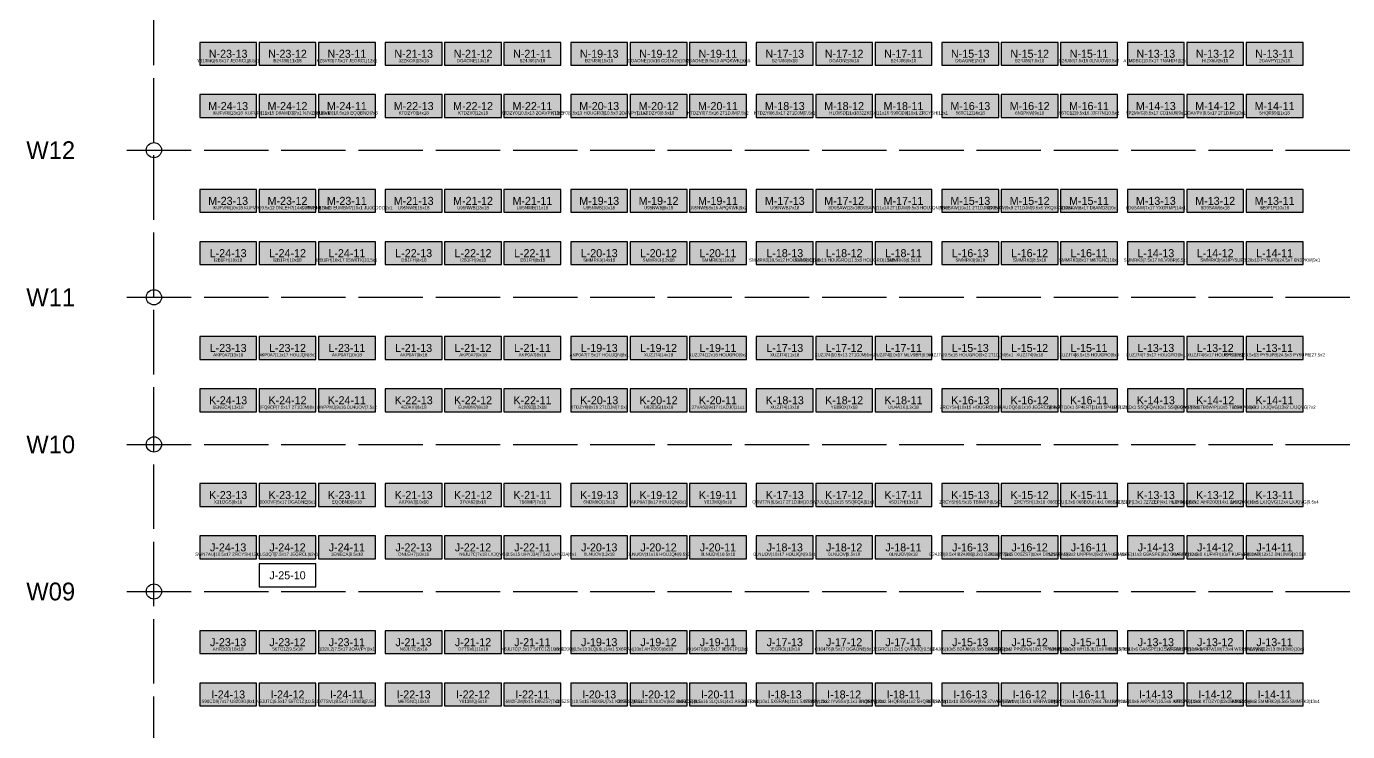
# Model space of a CAD drawing. Header units: metres. Extents: x 0 to 48.5, y -2.8 to 53.5.
# Drawn here: x 0.02 to 26.08, y 25.44 to 39.34 of the extents above; entities that cross this region are included whole.
import ezdxf
from ezdxf.enums import TextEntityAlignment as Align

# ---------------------------------------------------------------- set-up
doc = ezdxf.new("R2010")
doc.units = ezdxf.units.M
doc.linetypes.add('DASHED', pattern=[1.524, 1.27, -0.254])
for name, color, linetype in [('CROSS_AISLES', 4, 'Continuous'), ('LABELS', 7, 'Continuous'), ('RACK_L1', 7, 'Continuous'), ('STOCK_ONLY', 254, 'Continuous'), ('SUPPORT_POINTS', 8, 'Continuous'), ('WALKWAYS', 8, 'Continuous'), ('ZONE_A', 1, 'Continuous'), ('ZONE_B', 30, 'Continuous'), ('ZONE_C', 5, 'Continuous')]:
    doc.layers.add(name, color=color, linetype=linetype)

msp = doc.modelspace()

# ---------------------------------------------------------------- hatches: boundary and pattern name
at = {"layer": 'STOCK_ONLY'}
for points in [[(3.439, 38.574), (4.561, 38.574), (4.561, 39.025), (3.439, 39.025)], [(4.61, 38.574), (5.732, 38.574), (5.732, 39.025), (4.61, 39.025)], [(5.781, 38.574), (6.904, 38.574), (6.904, 39.025), (5.781, 39.025)], [(7.099, 38.574), (8.221, 38.574), (8.221, 39.025), (7.099, 39.025)], [(8.27, 38.574), (9.392, 38.574), (9.392, 39.025), (8.27, 39.025)], [(9.441, 38.574), (10.564, 38.574), (10.564, 39.025), (9.441, 39.025)], [(10.759, 38.574), (11.881, 38.574), (11.881, 39.025), (10.759, 39.025)], [(11.93, 38.574), (13.052, 38.574), (13.052, 39.025), (11.93, 39.025)], [(13.101, 38.574), (14.224, 38.574), (14.224, 39.025), (13.101, 39.025)], [(14.419, 38.574), (15.541, 38.574), (15.541, 39.025), (14.419, 39.025)], [(15.59, 38.574), (16.712, 38.574), (16.712, 39.025), (15.59, 39.025)], [(16.761, 38.574), (17.884, 38.574), (17.884, 39.025), (16.761, 39.025)], [(18.079, 38.574), (19.201, 38.574), (19.201, 39.025), (18.079, 39.025)], [(19.25, 38.574), (20.372, 38.574), (20.372, 39.025), (19.25, 39.025)], [(20.421, 38.574), (21.544, 38.574), (21.544, 39.025), (20.421, 39.025)], [(21.739, 38.574), (22.861, 38.574), (22.861, 39.025), (21.739, 39.025)], [(22.91, 38.574), (24.032, 38.574), (24.032, 39.025), (22.91, 39.025)], [(24.081, 38.574), (25.204, 38.574), (25.204, 39.025), (24.081, 39.025)], [(3.439, 37.543), (4.561, 37.543), (4.561, 37.994), (3.439, 37.994)], [(4.61, 37.543), (5.732, 37.543), (5.732, 37.994), (4.61, 37.994)], [(5.781, 37.543), (6.904, 37.543), (6.904, 37.994), (5.781, 37.994)], [(7.099, 37.543), (8.221, 37.543), (8.221, 37.994), (7.099, 37.994)], [(8.27, 37.543), (9.392, 37.543), (9.392, 37.994), (8.27, 37.994)], [(9.441, 37.543), (10.564, 37.543), (10.564, 37.994), (9.441, 37.994)], [(10.759, 37.543), (11.881, 37.543), (11.881, 37.994), (10.759, 37.994)], [(11.93, 37.543), (13.052, 37.543), (13.052, 37.994), (11.93, 37.994)], [(13.101, 37.543), (14.224, 37.543), (14.224, 37.994), (13.101, 37.994)], [(14.419, 37.543), (15.541, 37.543), (15.541, 37.994), (14.419, 37.994)], [(15.59, 37.543), (16.712, 37.543), (16.712, 37.994), (15.59, 37.994)], [(16.761, 37.543), (17.884, 37.543), (17.884, 37.994), (16.761, 37.994)], [(18.079, 37.543), (19.201, 37.543), (19.201, 37.994), (18.079, 37.994)], [(19.25, 37.543), (20.372, 37.543), (20.372, 37.994), (19.25, 37.994)], [(20.421, 37.543), (21.544, 37.543), (21.544, 37.994), (20.421, 37.994)], [(21.739, 37.543), (22.861, 37.543), (22.861, 37.994), (21.739, 37.994)], [(22.91, 37.543), (24.032, 37.543), (24.032, 37.994), (22.91, 37.994)], [(24.081, 37.543), (25.204, 37.543), (25.204, 37.994), (24.081, 37.994)], [(3.439, 35.674), (4.561, 35.674), (4.561, 36.125), (3.439, 36.125)], [(4.61, 35.674), (5.732, 35.674), (5.732, 36.125), (4.61, 36.125)], [(5.781, 35.674), (6.904, 35.674), (6.904, 36.125), (5.781, 36.125)], [(7.099, 35.674), (8.221, 35.674), (8.221, 36.125), (7.099, 36.125)], [(8.27, 35.674), (9.392, 35.674), (9.392, 36.125), (8.27, 36.125)], [(9.441, 35.674), (10.564, 35.674), (10.564, 36.125), (9.441, 36.125)], [(10.759, 35.674), (11.881, 35.674), (11.881, 36.125), (10.759, 36.125)], [(11.93, 35.674), (13.052, 35.674), (13.052, 36.125), (11.93, 36.125)], [(13.101, 35.674), (14.224, 35.674), (14.224, 36.125), (13.101, 36.125)], [(14.419, 35.674), (15.541, 35.674), (15.541, 36.125), (14.419, 36.125)], [(15.59, 35.674), (16.712, 35.674), (16.712, 36.125), (15.59, 36.125)], [(16.761, 35.674), (17.884, 35.674), (17.884, 36.125), (16.761, 36.125)], [(18.079, 35.674), (19.201, 35.674), (19.201, 36.125), (18.079, 36.125)], [(19.25, 35.674), (20.372, 35.674), (20.372, 36.125), (19.25, 36.125)], [(20.421, 35.674), (21.544, 35.674), (21.544, 36.125), (20.421, 36.125)], [(21.739, 35.674), (22.861, 35.674), (22.861, 36.125), (21.739, 36.125)], [(22.91, 35.674), (24.032, 35.674), (24.032, 36.125), (22.91, 36.125)], [(24.081, 35.674), (25.204, 35.674), (25.204, 36.125), (24.081, 36.125)], [(3.439, 34.643), (4.561, 34.643), (4.561, 35.094), (3.439, 35.094)], [(4.61, 34.643), (5.732, 34.643), (5.732, 35.094), (4.61, 35.094)], [(5.781, 34.643), (6.904, 34.643), (6.904, 35.094), (5.781, 35.094)], [(7.099, 34.643), (8.221, 34.643), (8.221, 35.094), (7.099, 35.094)], [(8.27, 34.643), (9.392, 34.643), (9.392, 35.094), (8.27, 35.094)], [(9.441, 34.643), (10.564, 34.643), (10.564, 35.094), (9.441, 35.094)], [(10.759, 34.643), (11.881, 34.643), (11.881, 35.094), (10.759, 35.094)], [(11.93, 34.643), (13.052, 34.643), (13.052, 35.094), (11.93, 35.094)], [(13.101, 34.643), (14.224, 34.643), (14.224, 35.094), (13.101, 35.094)], [(14.419, 34.643), (15.541, 34.643), (15.541, 35.094), (14.419, 35.094)], [(15.59, 34.643), (16.712, 34.643), (16.712, 35.094), (15.59, 35.094)], [(16.761, 34.643), (17.884, 34.643), (17.884, 35.094), (16.761, 35.094)], [(18.079, 34.643), (19.201, 34.643), (19.201, 35.094), (18.079, 35.094)], [(19.25, 34.643), (20.372, 34.643), (20.372, 35.094), (19.25, 35.094)], [(20.421, 34.643), (21.544, 34.643), (21.544, 35.094), (20.421, 35.094)], [(21.739, 34.643), (22.861, 34.643), (22.861, 35.094), (21.739, 35.094)], [(22.91, 34.643), (24.032, 34.643), (24.032, 35.094), (22.91, 35.094)], [(3.439, 32.775), (4.561, 32.775), (4.561, 33.226), (3.439, 33.226)], [(4.61, 32.775), (5.732, 32.775), (5.732, 33.226), (4.61, 33.226)], [(5.781, 32.775), (6.904, 32.775), (6.904, 33.226), (5.781, 33.226)], [(7.099, 32.775), (8.221, 32.775), (8.221, 33.226), (7.099, 33.226)], [(8.27, 32.775), (9.392, 32.775), (9.392, 33.226), (8.27, 33.226)], [(9.441, 32.775), (10.564, 32.775), (10.564, 33.226), (9.441, 33.226)], [(10.759, 32.775), (11.881, 32.775), (11.881, 33.226), (10.759, 33.226)], [(11.93, 32.775), (13.052, 32.775), (13.052, 33.226), (11.93, 33.226)], [(13.101, 32.775), (14.224, 32.775), (14.224, 33.226), (13.101, 33.226)], [(14.419, 32.775), (15.541, 32.775), (15.541, 33.226), (14.419, 33.226)], [(15.59, 32.775), (16.712, 32.775), (16.712, 33.226), (15.59, 33.226)], [(16.761, 32.775), (17.884, 32.775), (17.884, 33.226), (16.761, 33.226)], [(18.079, 32.775), (19.201, 32.775), (19.201, 33.226), (18.079, 33.226)], [(19.25, 32.775), (20.372, 32.775), (20.372, 33.226), (19.25, 33.226)], [(20.421, 32.775), (21.544, 32.775), (21.544, 33.226), (20.421, 33.226)], [(21.739, 32.775), (22.861, 32.775), (22.861, 33.226), (21.739, 33.226)], [(22.91, 32.775), (24.032, 32.775), (24.032, 33.226), (22.91, 33.226)], [(3.439, 31.743), (4.561, 31.743), (4.561, 32.194), (3.439, 32.194)], [(4.61, 31.743), (5.732, 31.743), (5.732, 32.194), (4.61, 32.194)], [(5.781, 31.743), (6.904, 31.743), (6.904, 32.194), (5.781, 32.194)], [(7.099, 31.743), (8.221, 31.743), (8.221, 32.194), (7.099, 32.194)], [(8.27, 31.743), (9.392, 31.743), (9.392, 32.194), (8.27, 32.194)], [(9.441, 31.743), (10.564, 31.743), (10.564, 32.194), (9.441, 32.194)], [(10.759, 31.743), (11.881, 31.743), (11.881, 32.194), (10.759, 32.194)], [(11.93, 31.743), (13.052, 31.743), (13.052, 32.194), (11.93, 32.194)], [(13.101, 31.743), (14.224, 31.743), (14.224, 32.194), (13.101, 32.194)], [(14.419, 31.743), (15.541, 31.743), (15.541, 32.194), (14.419, 32.194)], [(15.59, 31.743), (16.712, 31.743), (16.712, 32.194), (15.59, 32.194)], [(16.761, 31.743), (17.884, 31.743), (17.884, 32.194), (16.761, 32.194)], [(18.079, 31.743), (19.201, 31.743), (19.201, 32.194), (18.079, 32.194)], [(19.25, 31.743), (20.372, 31.743), (20.372, 32.194), (19.25, 32.194)], [(3.439, 29.874), (4.561, 29.874), (4.561, 30.325), (3.439, 30.325)], [(4.61, 29.874), (5.732, 29.874), (5.732, 30.325), (4.61, 30.325)], [(5.781, 29.874), (6.904, 29.874), (6.904, 30.325), (5.781, 30.325)], [(7.099, 29.874), (8.221, 29.874), (8.221, 30.325), (7.099, 30.325)], [(8.27, 29.874), (9.392, 29.874), (9.392, 30.325), (8.27, 30.325)], [(9.441, 29.874), (10.564, 29.874), (10.564, 30.325), (9.441, 30.325)], [(10.759, 29.874), (11.881, 29.874), (11.881, 30.325), (10.759, 30.325)], [(11.93, 29.874), (13.052, 29.874), (13.052, 30.325), (11.93, 30.325)], [(13.101, 29.874), (14.224, 29.874), (14.224, 30.325), (13.101, 30.325)], [(14.419, 29.874), (15.541, 29.874), (15.541, 30.325), (14.419, 30.325)], [(15.59, 29.874), (16.712, 29.874), (16.712, 30.325), (15.59, 30.325)], [(16.761, 29.874), (17.884, 29.874), (17.884, 30.325), (16.761, 30.325)], [(18.079, 29.874), (19.201, 29.874), (19.201, 30.325), (18.079, 30.325)], [(19.25, 29.874), (20.372, 29.874), (20.372, 30.325), (19.25, 30.325)], [(3.439, 28.843), (4.561, 28.843), (4.561, 29.294), (3.439, 29.294)], [(4.61, 28.843), (5.732, 28.843), (5.732, 29.294), (4.61, 29.294)], [(5.781, 28.843), (6.904, 28.843), (6.904, 29.294), (5.781, 29.294)], [(7.099, 28.843), (8.221, 28.843), (8.221, 29.294), (7.099, 29.294)], [(8.27, 28.843), (9.392, 28.843), (9.392, 29.294), (8.27, 29.294)], [(9.441, 28.843), (10.564, 28.843), (10.564, 29.294), (9.441, 29.294)], [(10.759, 28.843), (11.881, 28.843), (11.881, 29.294), (10.759, 29.294)], [(11.93, 28.843), (13.052, 28.843), (13.052, 29.294), (11.93, 29.294)], [(13.101, 28.843), (14.224, 28.843), (14.224, 29.294), (13.101, 29.294)], [(14.419, 28.843), (15.541, 28.843), (15.541, 29.294), (14.419, 29.294)], [(15.59, 28.843), (16.712, 28.843), (16.712, 29.294), (15.59, 29.294)], [(16.761, 28.843), (17.884, 28.843), (17.884, 29.294), (16.761, 29.294)], [(24.081, 28.843), (25.204, 28.843), (25.204, 29.294), (24.081, 29.294)], [(3.439, 26.974), (4.561, 26.974), (4.561, 27.425), (3.439, 27.425)], [(4.61, 26.974), (5.732, 26.974), (5.732, 27.425), (4.61, 27.425)], [(5.781, 26.974), (6.904, 26.974), (6.904, 27.425), (5.781, 27.425)], [(7.099, 26.974), (8.221, 26.974), (8.221, 27.425), (7.099, 27.425)], [(8.27, 26.974), (9.392, 26.974), (9.392, 27.425), (8.27, 27.425)], [(9.441, 26.974), (10.564, 26.974), (10.564, 27.425), (9.441, 27.425)], [(10.759, 26.974), (11.881, 26.974), (11.881, 27.425), (10.759, 27.425)], [(11.93, 26.974), (13.052, 26.974), (13.052, 27.425), (11.93, 27.425)], [(13.101, 26.974), (14.224, 26.974), (14.224, 27.425), (13.101, 27.425)], [(14.419, 26.974), (15.541, 26.974), (15.541, 27.425), (14.419, 27.425)], [(15.59, 26.974), (16.712, 26.974), (16.712, 27.425), (15.59, 27.425)], [(16.761, 26.974), (17.884, 26.974), (17.884, 27.425), (16.761, 27.425)], [(3.439, 25.943), (4.561, 25.943), (4.561, 26.394), (3.439, 26.394)], [(4.61, 25.943), (5.732, 25.943), (5.732, 26.394), (4.61, 26.394)], [(5.781, 25.943), (6.904, 25.943), (6.904, 26.394), (5.781, 26.394)], [(7.099, 25.943), (8.221, 25.943), (8.221, 26.394), (7.099, 26.394)], [(8.27, 25.943), (9.392, 25.943), (9.392, 26.394), (8.27, 26.394)], [(9.441, 25.943), (10.564, 25.943), (10.564, 26.394), (9.441, 26.394)], [(10.759, 25.943), (11.881, 25.943), (11.881, 26.394), (10.759, 26.394)], [(11.93, 25.943), (13.052, 25.943), (13.052, 26.394), (11.93, 26.394)], [(13.101, 25.943), (14.224, 25.943), (14.224, 26.394), (13.101, 26.394)], [(19.25, 25.943), (20.372, 25.943), (20.372, 26.394), (19.25, 26.394)]]:
    msp.add_hatch(color=254, dxfattribs=at).paths.add_polyline_path(points)
at = {"layer": 'ZONE_A'}
for points in [[(24.081, 32.775), (25.204, 32.775), (25.204, 33.226), (24.081, 33.226)], [(22.91, 31.743), (24.032, 31.743), (24.032, 32.194), (22.91, 32.194)], [(24.081, 31.743), (25.204, 31.743), (25.204, 32.194), (24.081, 32.194)], [(24.081, 29.874), (25.204, 29.874), (25.204, 30.325), (24.081, 30.325)], [(19.25, 28.843), (20.372, 28.843), (20.372, 29.294), (19.25, 29.294)], [(20.421, 28.843), (21.544, 28.843), (21.544, 29.294), (20.421, 29.294)], [(21.739, 28.843), (22.861, 28.843), (22.861, 29.294), (21.739, 29.294)], [(22.91, 28.843), (24.032, 28.843), (24.032, 29.294), (22.91, 29.294)], [(20.421, 26.974), (21.544, 26.974), (21.544, 27.425), (20.421, 27.425)], [(21.739, 26.974), (22.861, 26.974), (22.861, 27.425), (21.739, 27.425)], [(22.91, 26.974), (24.032, 26.974), (24.032, 27.425), (22.91, 27.425)], [(24.081, 26.974), (25.204, 26.974), (25.204, 27.425), (24.081, 27.425)], [(16.761, 25.943), (17.884, 25.943), (17.884, 26.394), (16.761, 26.394)], [(18.079, 25.943), (19.201, 25.943), (19.201, 26.394), (18.079, 26.394)], [(20.421, 25.943), (21.544, 25.943), (21.544, 26.394), (20.421, 26.394)], [(21.739, 25.943), (22.861, 25.943), (22.861, 26.394), (21.739, 26.394)], [(22.91, 25.943), (24.032, 25.943), (24.032, 26.394), (22.91, 26.394)], [(24.081, 25.943), (25.204, 25.943), (25.204, 26.394), (24.081, 26.394)]]:
    msp.add_hatch(color=1, dxfattribs=at).paths.add_polyline_path(points)
at = {"layer": 'ZONE_B'}
for points in [[(24.081, 34.643), (25.204, 34.643), (25.204, 35.094), (24.081, 35.094)], [(21.739, 31.743), (22.861, 31.743), (22.861, 32.194), (21.739, 32.194)], [(21.739, 29.874), (22.861, 29.874), (22.861, 30.325), (21.739, 30.325)], [(22.91, 29.874), (24.032, 29.874), (24.032, 30.325), (22.91, 30.325)], [(18.079, 28.843), (19.201, 28.843), (19.201, 29.294), (18.079, 29.294)], [(18.079, 26.974), (19.201, 26.974), (19.201, 27.425), (18.079, 27.425)], [(19.25, 26.974), (20.372, 26.974), (20.372, 27.425), (19.25, 27.425)], [(15.59, 25.943), (16.712, 25.943), (16.712, 26.394), (15.59, 26.394)]]:
    msp.add_hatch(color=30, dxfattribs=at).paths.add_polyline_path(points)
at = {"layer": 'ZONE_C'}
for points in [[(20.421, 31.743), (21.544, 31.743), (21.544, 32.194), (20.421, 32.194)], [(20.421, 29.874), (21.544, 29.874), (21.544, 30.325), (20.421, 30.325)], [(14.419, 25.943), (15.541, 25.943), (15.541, 26.394), (14.419, 26.394)]]:
    msp.add_hatch(color=5, dxfattribs=at).paths.add_polyline_path(points)

# ---------------------------------------------------------------- linework, layer by layer
at = {"layer": 'CROSS_AISLES', "linetype": 'DASHED'}
msp.add_line((2.536, 2), (2.536, 52.4), dxfattribs=at)
at = {"layer": 'RACK_L1'}
for points in [[(3.439, 38.574), (4.561, 38.574), (4.561, 39.025), (3.439, 39.025)], [(4.61, 38.574), (5.732, 38.574), (5.732, 39.025), (4.61, 39.025)], [(5.781, 38.574), (6.904, 38.574), (6.904, 39.025), (5.781, 39.025)], [(7.099, 38.574), (8.221, 38.574), (8.221, 39.025), (7.099, 39.025)], [(8.27, 38.574), (9.392, 38.574), (9.392, 39.025), (8.27, 39.025)], [(9.441, 38.574), (10.564, 38.574), (10.564, 39.025), (9.441, 39.025)], [(10.759, 38.574), (11.881, 38.574), (11.881, 39.025), (10.759, 39.025)], [(11.93, 38.574), (13.052, 38.574), (13.052, 39.025), (11.93, 39.025)], [(13.101, 38.574), (14.224, 38.574), (14.224, 39.025), (13.101, 39.025)], [(14.419, 38.574), (15.541, 38.574), (15.541, 39.025), (14.419, 39.025)], [(15.59, 38.574), (16.712, 38.574), (16.712, 39.025), (15.59, 39.025)], [(16.761, 38.574), (17.884, 38.574), (17.884, 39.025), (16.761, 39.025)], [(18.079, 38.574), (19.201, 38.574), (19.201, 39.025), (18.079, 39.025)], [(19.25, 38.574), (20.372, 38.574), (20.372, 39.025), (19.25, 39.025)], [(20.421, 38.574), (21.544, 38.574), (21.544, 39.025), (20.421, 39.025)], [(21.739, 38.574), (22.861, 38.574), (22.861, 39.025), (21.739, 39.025)], [(22.91, 38.574), (24.032, 38.574), (24.032, 39.025), (22.91, 39.025)], [(24.081, 38.574), (25.204, 38.574), (25.204, 39.025), (24.081, 39.025)], [(3.439, 37.543), (4.561, 37.543), (4.561, 37.994), (3.439, 37.994)], [(4.61, 37.543), (5.732, 37.543), (5.732, 37.994), (4.61, 37.994)], [(5.781, 37.543), (6.904, 37.543), (6.904, 37.994), (5.781, 37.994)], [(7.099, 37.543), (8.221, 37.543), (8.221, 37.994), (7.099, 37.994)], [(8.27, 37.543), (9.392, 37.543), (9.392, 37.994), (8.27, 37.994)], [(9.441, 37.543), (10.564, 37.543), (10.564, 37.994), (9.441, 37.994)], [(10.759, 37.543), (11.881, 37.543), (11.881, 37.994), (10.759, 37.994)], [(11.93, 37.543), (13.052, 37.543), (13.052, 37.994), (11.93, 37.994)], [(13.101, 37.543), (14.224, 37.543), (14.224, 37.994), (13.101, 37.994)], [(14.419, 37.543), (15.541, 37.543), (15.541, 37.994), (14.419, 37.994)], [(15.59, 37.543), (16.712, 37.543), (16.712, 37.994), (15.59, 37.994)], [(16.761, 37.543), (17.884, 37.543), (17.884, 37.994), (16.761, 37.994)], [(18.079, 37.543), (19.201, 37.543), (19.201, 37.994), (18.079, 37.994)], [(19.25, 37.543), (20.372, 37.543), (20.372, 37.994), (19.25, 37.994)], [(20.421, 37.543), (21.544, 37.543), (21.544, 37.994), (20.421, 37.994)], [(21.739, 37.543), (22.861, 37.543), (22.861, 37.994), (21.739, 37.994)], [(22.91, 37.543), (24.032, 37.543), (24.032, 37.994), (22.91, 37.994)], [(24.081, 37.543), (25.204, 37.543), (25.204, 37.994), (24.081, 37.994)], [(3.439, 35.674), (4.561, 35.674), (4.561, 36.125), (3.439, 36.125)], [(4.61, 35.674), (5.732, 35.674), (5.732, 36.125), (4.61, 36.125)], [(5.781, 35.674), (6.904, 35.674), (6.904, 36.125), (5.781, 36.125)], [(7.099, 35.674), (8.221, 35.674), (8.221, 36.125), (7.099, 36.125)], [(8.27, 35.674), (9.392, 35.674), (9.392, 36.125), (8.27, 36.125)], [(9.441, 35.674), (10.564, 35.674), (10.564, 36.125), (9.441, 36.125)], [(10.759, 35.674), (11.881, 35.674), (11.881, 36.125), (10.759, 36.125)], [(11.93, 35.674), (13.052, 35.674), (13.052, 36.125), (11.93, 36.125)], [(13.101, 35.674), (14.224, 35.674), (14.224, 36.125), (13.101, 36.125)], [(14.419, 35.674), (15.541, 35.674), (15.541, 36.125), (14.419, 36.125)], [(15.59, 35.674), (16.712, 35.674), (16.712, 36.125), (15.59, 36.125)], [(16.761, 35.674), (17.884, 35.674), (17.884, 36.125), (16.761, 36.125)], [(18.079, 35.674), (19.201, 35.674), (19.201, 36.125), (18.079, 36.125)], [(19.25, 35.674), (20.372, 35.674), (20.372, 36.125), (19.25, 36.125)], [(20.421, 35.674), (21.544, 35.674), (21.544, 36.125), (20.421, 36.125)], [(21.739, 35.674), (22.861, 35.674), (22.861, 36.125), (21.739, 36.125)], [(22.91, 35.674), (24.032, 35.674), (24.032, 36.125), (22.91, 36.125)], [(24.081, 35.674), (25.204, 35.674), (25.204, 36.125), (24.081, 36.125)], [(3.439, 34.643), (4.561, 34.643), (4.561, 35.094), (3.439, 35.094)], [(4.61, 34.643), (5.732, 34.643), (5.732, 35.094), (4.61, 35.094)], [(5.781, 34.643), (6.904, 34.643), (6.904, 35.094), (5.781, 35.094)], [(7.099, 34.643), (8.221, 34.643), (8.221, 35.094), (7.099, 35.094)], [(8.27, 34.643), (9.392, 34.643), (9.392, 35.094), (8.27, 35.094)], [(9.441, 34.643), (10.564, 34.643), (10.564, 35.094), (9.441, 35.094)], [(10.759, 34.643), (11.881, 34.643), (11.881, 35.094), (10.759, 35.094)], [(11.93, 34.643), (13.052, 34.643), (13.052, 35.094), (11.93, 35.094)], [(13.101, 34.643), (14.224, 34.643), (14.224, 35.094), (13.101, 35.094)], [(14.419, 34.643), (15.541, 34.643), (15.541, 35.094), (14.419, 35.094)], [(15.59, 34.643), (16.712, 34.643), (16.712, 35.094), (15.59, 35.094)], [(16.761, 34.643), (17.884, 34.643), (17.884, 35.094), (16.761, 35.094)], [(18.079, 34.643), (19.201, 34.643), (19.201, 35.094), (18.079, 35.094)], [(19.25, 34.643), (20.372, 34.643), (20.372, 35.094), (19.25, 35.094)], [(20.421, 34.643), (21.544, 34.643), (21.544, 35.094), (20.421, 35.094)], [(21.739, 34.643), (22.861, 34.643), (22.861, 35.094), (21.739, 35.094)], [(22.91, 34.643), (24.032, 34.643), (24.032, 35.094), (22.91, 35.094)], [(24.081, 34.643), (25.204, 34.643), (25.204, 35.094), (24.081, 35.094)], [(3.439, 32.775), (4.561, 32.775), (4.561, 33.226), (3.439, 33.226)], [(4.61, 32.775), (5.732, 32.775), (5.732, 33.226), (4.61, 33.226)], [(5.781, 32.775), (6.904, 32.775), (6.904, 33.226), (5.781, 33.226)], [(7.099, 32.775), (8.221, 32.775), (8.221, 33.226), (7.099, 33.226)], [(8.27, 32.775), (9.392, 32.775), (9.392, 33.226), (8.27, 33.226)], [(9.441, 32.775), (10.564, 32.775), (10.564, 33.226), (9.441, 33.226)], [(10.759, 32.775), (11.881, 32.775), (11.881, 33.226), (10.759, 33.226)], [(11.93, 32.775), (13.052, 32.775), (13.052, 33.226), (11.93, 33.226)], [(13.101, 32.775), (14.224, 32.775), (14.224, 33.226), (13.101, 33.226)], [(14.419, 32.775), (15.541, 32.775), (15.541, 33.226), (14.419, 33.226)], [(15.59, 32.775), (16.712, 32.775), (16.712, 33.226), (15.59, 33.226)], [(16.761, 32.775), (17.884, 32.775), (17.884, 33.226), (16.761, 33.226)], [(18.079, 32.775), (19.201, 32.775), (19.201, 33.226), (18.079, 33.226)], [(19.25, 32.775), (20.372, 32.775), (20.372, 33.226), (19.25, 33.226)], [(20.421, 32.775), (21.544, 32.775), (21.544, 33.226), (20.421, 33.226)], [(21.739, 32.775), (22.861, 32.775), (22.861, 33.226), (21.739, 33.226)], [(22.91, 32.775), (24.032, 32.775), (24.032, 33.226), (22.91, 33.226)], [(24.081, 32.775), (25.204, 32.775), (25.204, 33.226), (24.081, 33.226)], [(3.439, 31.743), (4.561, 31.743), (4.561, 32.194), (3.439, 32.194)], [(4.61, 31.743), (5.732, 31.743), (5.732, 32.194), (4.61, 32.194)], [(5.781, 31.743), (6.904, 31.743), (6.904, 32.194), (5.781, 32.194)], [(7.099, 31.743), (8.221, 31.743), (8.221, 32.194), (7.099, 32.194)], [(8.27, 31.743), (9.392, 31.743), (9.392, 32.194), (8.27, 32.194)], [(9.441, 31.743), (10.564, 31.743), (10.564, 32.194), (9.441, 32.194)], [(10.759, 31.743), (11.881, 31.743), (11.881, 32.194), (10.759, 32.194)], [(11.93, 31.743), (13.052, 31.743), (13.052, 32.194), (11.93, 32.194)], [(13.101, 31.743), (14.224, 31.743), (14.224, 32.194), (13.101, 32.194)], [(14.419, 31.743), (15.541, 31.743), (15.541, 32.194), (14.419, 32.194)], [(15.59, 31.743), (16.712, 31.743), (16.712, 32.194), (15.59, 32.194)], [(16.761, 31.743), (17.884, 31.743), (17.884, 32.194), (16.761, 32.194)], [(18.079, 31.743), (19.201, 31.743), (19.201, 32.194), (18.079, 32.194)], [(19.25, 31.743), (20.372, 31.743), (20.372, 32.194), (19.25, 32.194)], [(20.421, 31.743), (21.544, 31.743), (21.544, 32.194), (20.421, 32.194)], [(21.739, 31.743), (22.861, 31.743), (22.861, 32.194), (21.739, 32.194)], [(22.91, 31.743), (24.032, 31.743), (24.032, 32.194), (22.91, 32.194)], [(24.081, 31.743), (25.204, 31.743), (25.204, 32.194), (24.081, 32.194)], [(3.439, 29.874), (4.561, 29.874), (4.561, 30.325), (3.439, 30.325)], [(4.61, 29.874), (5.732, 29.874), (5.732, 30.325), (4.61, 30.325)], [(5.781, 29.874), (6.904, 29.874), (6.904, 30.325), (5.781, 30.325)], [(7.099, 29.874), (8.221, 29.874), (8.221, 30.325), (7.099, 30.325)], [(8.27, 29.874), (9.392, 29.874), (9.392, 30.325), (8.27, 30.325)], [(9.441, 29.874), (10.564, 29.874), (10.564, 30.325), (9.441, 30.325)], [(10.759, 29.874), (11.881, 29.874), (11.881, 30.325), (10.759, 30.325)], [(11.93, 29.874), (13.052, 29.874), (13.052, 30.325), (11.93, 30.325)], [(13.101, 29.874), (14.224, 29.874), (14.224, 30.325), (13.101, 30.325)], [(14.419, 29.874), (15.541, 29.874), (15.541, 30.325), (14.419, 30.325)], [(15.59, 29.874), (16.712, 29.874), (16.712, 30.325), (15.59, 30.325)], [(16.761, 29.874), (17.884, 29.874), (17.884, 30.325), (16.761, 30.325)], [(18.079, 29.874), (19.201, 29.874), (19.201, 30.325), (18.079, 30.325)], [(19.25, 29.874), (20.372, 29.874), (20.372, 30.325), (19.25, 30.325)], [(20.421, 29.874), (21.544, 29.874), (21.544, 30.325), (20.421, 30.325)], [(21.739, 29.874), (22.861, 29.874), (22.861, 30.325), (21.739, 30.325)], [(22.91, 29.874), (24.032, 29.874), (24.032, 30.325), (22.91, 30.325)], [(24.081, 29.874), (25.204, 29.874), (25.204, 30.325), (24.081, 30.325)], [(3.439, 28.843), (4.561, 28.843), (4.561, 29.294), (3.439, 29.294)], [(4.61, 28.843), (5.732, 28.843), (5.732, 29.294), (4.61, 29.294)], [(5.781, 28.843), (6.904, 28.843), (6.904, 29.294), (5.781, 29.294)], [(7.099, 28.843), (8.221, 28.843), (8.221, 29.294), (7.099, 29.294)], [(8.27, 28.843), (9.392, 28.843), (9.392, 29.294), (8.27, 29.294)], [(9.441, 28.843), (10.564, 28.843), (10.564, 29.294), (9.441, 29.294)], [(10.759, 28.843), (11.881, 28.843), (11.881, 29.294), (10.759, 29.294)], [(11.93, 28.843), (13.052, 28.843), (13.052, 29.294), (11.93, 29.294)], [(13.101, 28.843), (14.224, 28.843), (14.224, 29.294), (13.101, 29.294)], [(14.419, 28.843), (15.541, 28.843), (15.541, 29.294), (14.419, 29.294)], [(15.59, 28.843), (16.712, 28.843), (16.712, 29.294), (15.59, 29.294)], [(16.761, 28.843), (17.884, 28.843), (17.884, 29.294), (16.761, 29.294)], [(18.079, 28.843), (19.201, 28.843), (19.201, 29.294), (18.079, 29.294)], [(19.25, 28.843), (20.372, 28.843), (20.372, 29.294), (19.25, 29.294)], [(20.421, 28.843), (21.544, 28.843), (21.544, 29.294), (20.421, 29.294)], [(21.739, 28.843), (22.861, 28.843), (22.861, 29.294), (21.739, 29.294)], [(22.91, 28.843), (24.032, 28.843), (24.032, 29.294), (22.91, 29.294)], [(24.081, 28.843), (25.204, 28.843), (25.204, 29.294), (24.081, 29.294)], [(4.61, 28.293), (5.732, 28.293), (5.732, 28.744), (4.61, 28.744)], [(3.439, 26.974), (4.561, 26.974), (4.561, 27.425), (3.439, 27.425)], [(4.61, 26.974), (5.732, 26.974), (5.732, 27.425), (4.61, 27.425)], [(5.781, 26.974), (6.904, 26.974), (6.904, 27.425), (5.781, 27.425)], [(7.099, 26.974), (8.221, 26.974), (8.221, 27.425), (7.099, 27.425)], [(8.27, 26.974), (9.392, 26.974), (9.392, 27.425), (8.27, 27.425)], [(9.441, 26.974), (10.564, 26.974), (10.564, 27.425), (9.441, 27.425)], [(10.759, 26.974), (11.881, 26.974), (11.881, 27.425), (10.759, 27.425)], [(11.93, 26.974), (13.052, 26.974), (13.052, 27.425), (11.93, 27.425)], [(13.101, 26.974), (14.224, 26.974), (14.224, 27.425), (13.101, 27.425)], [(14.419, 26.974), (15.541, 26.974), (15.541, 27.425), (14.419, 27.425)], [(15.59, 26.974), (16.712, 26.974), (16.712, 27.425), (15.59, 27.425)], [(16.761, 26.974), (17.884, 26.974), (17.884, 27.425), (16.761, 27.425)], [(18.079, 26.974), (19.201, 26.974), (19.201, 27.425), (18.079, 27.425)], [(19.25, 26.974), (20.372, 26.974), (20.372, 27.425), (19.25, 27.425)], [(20.421, 26.974), (21.544, 26.974), (21.544, 27.425), (20.421, 27.425)], [(21.739, 26.974), (22.861, 26.974), (22.861, 27.425), (21.739, 27.425)], [(22.91, 26.974), (24.032, 26.974), (24.032, 27.425), (22.91, 27.425)], [(24.081, 26.974), (25.204, 26.974), (25.204, 27.425), (24.081, 27.425)], [(3.439, 25.943), (4.561, 25.943), (4.561, 26.394), (3.439, 26.394)], [(4.61, 25.943), (5.732, 25.943), (5.732, 26.394), (4.61, 26.394)], [(5.781, 25.943), (6.904, 25.943), (6.904, 26.394), (5.781, 26.394)], [(7.099, 25.943), (8.221, 25.943), (8.221, 26.394), (7.099, 26.394)], [(8.27, 25.943), (9.392, 25.943), (9.392, 26.394), (8.27, 26.394)], [(9.441, 25.943), (10.564, 25.943), (10.564, 26.394), (9.441, 26.394)], [(10.759, 25.943), (11.881, 25.943), (11.881, 26.394), (10.759, 26.394)], [(11.93, 25.943), (13.052, 25.943), (13.052, 26.394), (11.93, 26.394)], [(13.101, 25.943), (14.224, 25.943), (14.224, 26.394), (13.101, 26.394)], [(14.419, 25.943), (15.541, 25.943), (15.541, 26.394), (14.419, 26.394)], [(15.59, 25.943), (16.712, 25.943), (16.712, 26.394), (15.59, 26.394)], [(16.761, 25.943), (17.884, 25.943), (17.884, 26.394), (16.761, 26.394)], [(18.079, 25.943), (19.201, 25.943), (19.201, 26.394), (18.079, 26.394)], [(19.25, 25.943), (20.372, 25.943), (20.372, 26.394), (19.25, 26.394)], [(20.421, 25.943), (21.544, 25.943), (21.544, 26.394), (20.421, 26.394)], [(21.739, 25.943), (22.861, 25.943), (22.861, 26.394), (21.739, 26.394)], [(22.91, 25.943), (24.032, 25.943), (24.032, 26.394), (22.91, 26.394)], [(24.081, 25.943), (25.204, 25.943), (25.204, 26.394), (24.081, 26.394)]]:
    msp.add_lwpolyline(points, close=True, dxfattribs=at)
at = {"layer": 'SUPPORT_POINTS'}
for centre in [(2.536, 36.899), (2.536, 33.999), (2.536, 31.099), (2.536, 28.199)]:
    msp.add_circle(centre, 0.15, dxfattribs=at)
at = {"layer": 'WALKWAYS', "linetype": 'DASHED'}
for p, q in [((2, 36.899), (48.456, 36.899)), ((2, 33.999), (48.456, 33.999)), ((2, 31.099), (48.456, 31.099)), ((2, 28.199), (48.456, 28.199))]:
    msp.add_line(p, q, dxfattribs=at)

# ---------------------------------------------------------------- texts
at = {"layer": 'LABELS'}
for s, height, p in [('N-23-13', 0.1579, (4, 38.8)), ('N-23-12', 0.1579, (5.171, 38.8)), ('N-23-11', 0.1579, (6.342, 38.8)), ('N-21-13', 0.1579, (7.66, 38.8)), ('N-21-12', 0.1579, (8.831, 38.8)), ('N-21-11', 0.1579, (10.002, 38.8)), ('N-19-13', 0.1579, (11.32, 38.8)), ('N-19-12', 0.1579, (12.491, 38.8)), ('N-19-11', 0.1579, (13.662, 38.8)), ('N-17-13', 0.1579, (14.98, 38.8)), ('N-17-12', 0.1579, (16.151, 38.8)), ('N-17-11', 0.1579, (17.322, 38.8)), ('N-15-13', 0.1579, (18.64, 38.8)), ('N-15-12', 0.1579, (19.811, 38.8)), ('N-15-11', 0.1579, (20.982, 38.8)), ('N-13-13', 0.1579, (22.3, 38.8)), ('N-13-12', 0.1579, (23.471, 38.8)), ('N-13-11', 0.1579, (24.642, 38.8)), ('Y813MQ|6.5x17 JEGRCL|8.5x1', 0.06314, (4, 38.665)), ('B24J86|11x18', 0.06314, (5.171, 38.665)), ('KZ5VR3|7.5x17 JEGRCL|12x1', 0.06314, (6.342, 38.665)), ('32ZKOX|13x18', 0.06314, (7.66, 38.665)), ('DGAONE|13x18', 0.06314, (8.831, 38.665)), ('B24J86|7x18', 0.06314, (10.002, 38.665)), ('B24J86|15x18', 0.06314, (11.32, 38.665)), ('DGAONE|10x16 CD1NU9|10x2', 0.06314, (12.491, 38.665)), ('DGAONE|9.5x13 APQKWK|10x5', 0.06314, (13.662, 38.665)), ('B24J86|9x18', 0.06314, (14.98, 38.665)), ('DGAONE|8x18', 0.06314, (16.151, 38.665)), ('B24J86|6x18', 0.06314, (17.322, 38.665)), ('DGAONE|7x18', 0.06314, (18.64, 38.665)), ('B24J86|7.5x18', 0.06314, (19.811, 38.665)), ('B24J86|7.5x15 0LNUOV|8.5x3', 0.06314, (20.982, 38.665)), ('A7MDBC|10.5x17 TNAHD4|12x1', 0.06314, (22.3, 38.665)), ('HI2X6U|9x18', 0.06314, (23.471, 38.665)), ('2OAVPY|12x18', 0.06314, (24.642, 38.665)), ('M-24-13', 0.1579, (4, 37.769)), ('M-24-12', 0.1579, (5.171, 37.769)), ('M-24-11', 0.1579, (6.342, 37.769)), ('M-22-13', 0.1579, (7.66, 37.769)), ('M-22-12', 0.1579, (8.831, 37.769)), ('M-22-11', 0.1579, (10.002, 37.769)), ('M-20-13', 0.1579, (11.32, 37.769)), ('M-20-12', 0.1579, (12.491, 37.769)), ('M-20-11', 0.1579, (13.662, 37.769)), ('M-18-13', 0.1579, (14.98, 37.769)), ('M-18-12', 0.1579, (16.151, 37.769)), ('M-18-11', 0.1579, (17.322, 37.769)), ('M-16-13', 0.1579, (18.64, 37.769)), ('M-16-12', 0.1579, (19.811, 37.769)), ('M-16-11', 0.1579, (20.982, 37.769)), ('M-14-13', 0.1579, (22.3, 37.769)), ('M-14-12', 0.1579, (23.471, 37.769)), ('M-14-11', 0.1579, (24.642, 37.769)), ('KUFVRI|13x18', 0.06314, (4, 37.634)), ('KUFVRI|11x15 D8AMD3|7x1 NJVZEL|15x1', 0.06314, (5.171, 37.634)), ('KUFVRI|10.5x10 EQQBND|7x8', 0.06314, (6.342, 37.634)), ('KTDZY0|14x18', 0.06314, (7.66, 37.634)), ('KTDZY0|12x18', 0.06314, (8.831, 37.634)), ('KTDZY0|10.5x13 2OAVPY|11x5', 0.06314, (10.002, 37.634)), ('KTDZY0|9.5x13 HOUGRO|10.5x3 2OAVPY|11x2', 0.06314, (11.32, 37.634)), ('KTDZY0|8.5x18', 0.06314, (12.491, 37.634)), ('KTDZY0|7.5x16 2T1DJM|7.5x2', 0.06314, (13.662, 37.634)), ('KTDZY0|6.5x17 2T1DJM|7.5x1', 0.06314, (14.98, 37.634)), ('HLOISD|11x18', 0.06314, (16.151, 37.634)), ('32ZKOX|11x16 S90CD9|10x1 ZRCYSH|12x1', 0.06314, (17.322, 37.634)), ('56TC1Z|14x18', 0.06314, (18.64, 37.634)), ('6N3PKW|9x18', 0.06314, (19.811, 37.634)), ('56TC1Z|9.5x16 J3FI7N|10.5x2', 0.06314, (20.982, 37.634)), ('5P2MVG|8.5x17 CD1NU9|9x1', 0.06314, (22.3, 37.634)), ('2OAVPY|8.5x17 2T1DJM|10x1', 0.06314, (23.471, 37.634)), ('5HQR89|11x18', 0.06314, (24.642, 37.634)), ('M-23-13', 0.1579, (4, 35.9)), ('M-23-12', 0.1579, (5.171, 35.9)), ('M-23-11', 0.1579, (6.342, 35.9)), ('M-21-13', 0.1579, (7.66, 35.9)), ('M-21-12', 0.1579, (8.831, 35.9)), ('M-21-11', 0.1579, (10.002, 35.9)), ('M-19-13', 0.1579, (11.32, 35.9)), ('M-19-12', 0.1579, (12.491, 35.9)), ('M-19-11', 0.1579, (13.662, 35.9)), ('M-17-13', 0.1579, (14.98, 35.9)), ('M-17-12', 0.1579, (16.151, 35.9)), ('M-17-11', 0.1579, (17.322, 35.9)), ('M-15-13', 0.1579, (18.64, 35.9)), ('M-15-12', 0.1579, (19.811, 35.9)), ('M-15-11', 0.1579, (20.982, 35.9)), ('M-13-13', 0.1579, (22.3, 35.9)), ('M-13-12', 0.1579, (23.471, 35.9)), ('M-13-11', 0.1579, (24.642, 35.9)), ('KUFVRI|10x18', 0.06314, (4, 35.765)), ('KUFVRI|9.5x12 DNLEH7|14x1 F98BNI|10x1', 0.06314, (5.171, 35.765)), ('KUFVRI|8.5x16 EUMBM7|10x1 JU0ODD|12x1', 0.06314, (6.342, 35.765)), ('U95NWB|15x18', 0.06314, (7.66, 35.765)), ('U95NWB|13x18', 0.06314, (8.831, 35.765)), ('U95NWB|11x18', 0.06314, (10.002, 35.765)), ('U95NWB|10x18', 0.06314, (11.32, 35.765)), ('U95NWB|9x18', 0.06314, (12.491, 35.765)), ('U95NWB|8x16 APQKWK|9x2', 0.06314, (13.662, 35.765)), ('U95NWB|7x18', 0.06314, (14.98, 35.765)), ('8D9SAW|13x18', 0.06314, (16.151, 35.765)), ('8D9SAW|11x14 2T1DJM|9.5x3 HOUJQN|13x1', 0.06314, (17.322, 35.765)), ('8D9SAW|10x11 2T1DJM|9.5x7', 0.06314, (18.64, 35.765)), ('8D9SAW|9x9 2T1DJM|9.5x5 YKQY4X|10x4', 0.06314, (19.811, 35.765)), ('8D9SAW|8x17 D8AMD3|10x1', 0.06314, (20.982, 35.765)), ('8D9SAW|7x17 YXGRMP|14x1', 0.06314, (22.3, 35.765)), ('8D9SAW|6x18', 0.06314, (23.471, 35.765)), ('8E9F1P|10x18', 0.06314, (24.642, 35.765)), ('L-24-13', 0.1579, (4, 34.869)), ('L-24-12', 0.1579, (5.171, 34.869)), ('L-24-11', 0.1579, (6.342, 34.869)), ('L-22-13', 0.1579, (7.66, 34.869)), ('L-22-12', 0.1579, (8.831, 34.869)), ('L-22-11', 0.1579, (10.002, 34.869)), ('L-20-13', 0.1579, (11.32, 34.869)), ('L-20-12', 0.1579, (12.491, 34.869)), ('L-20-11', 0.1579, (13.662, 34.869)), ('L-18-13', 0.1579, (14.98, 34.869)), ('L-18-12', 0.1579, (16.151, 34.869)), ('L-18-11', 0.1579, (17.322, 34.869)), ('L-16-13', 0.1579, (18.64, 34.869)), ('L-16-12', 0.1579, (19.811, 34.869)), ('L-16-11', 0.1579, (20.982, 34.869)), ('L-14-13', 0.1579, (22.3, 34.869)), ('L-14-12', 0.1579, (23.471, 34.869)), ('L-14-11', 0.1579, (24.642, 34.869)), ('I2B1FH|10x18', 0.06314, (4, 34.734)), ('I2B1FH|10x18', 0.06314, (5.171, 34.734)), ('I2B1FH|10x17 05W6TK|10.5x1', 0.06314, (6.342, 34.734)), ('I2B1FH|8x18', 0.06314, (7.66, 34.734)), ('I2B1FH|9x18', 0.06314, (8.831, 34.734)), ('I2B1FH|8x18', 0.06314, (10.002, 34.734)), ('SMMRK3|14x18', 0.06314, (11.32, 34.734)), ('SMMRK3|12x18', 0.06314, (12.491, 34.734)), ('SMMRK3|11x18', 0.06314, (13.662, 34.734)), ('SMMRK3|10.5x12 HOUGRO|11.5x6', 0.06314, (14.98, 34.734)), ('SMMRK3|10x13 HOUGRO|11.5x3 HOUGRO|13x2', 0.06314, (16.151, 34.734)), ('SMMRK3|9.5x18', 0.06314, (17.322, 34.734)), ('SMMRK3|9x18', 0.06314, (18.64, 34.734)), ('SMMRK3|8.5x18', 0.06314, (19.811, 34.734)), ('SMMRK3|8x17 M67GNC|10x1', 0.06314, (20.982, 34.734)), ('SMMRK3|7.5x17 MLV9BR|6.5x1', 0.06314, (22.3, 34.734)), ('SMMRK3|6x18', 0.06314, (23.471, 34.734)), ('PY5UPB|28x10 PY5UPB|24.5x7 6N3PKW|9x1', 0.06314, (24.642, 34.734)), ('L-23-13', 0.1579, (4, 33)), ('AKP0A7|13x18', 0.06314, (4, 32.865)), ('AKP0A7|11x17 HOUJQN|8x1', 0.06314, (5.171, 32.865)), ('L-23-12', 0.1579, (5.171, 33)), ('L-23-11', 0.1579, (6.342, 33)), ('AKP0A7|10x18', 0.06314, (6.342, 32.865)), ('L-21-13', 0.1579, (7.66, 33)), ('AKP0A7|9x18', 0.06314, (7.66, 32.865)), ('L-21-12', 0.1579, (8.831, 33)), ('AKP0A7|9x18', 0.06314, (8.831, 32.865)), ('L-21-11', 0.1579, (10.002, 33)), ('AKP0A7|8x18', 0.06314, (10.002, 32.865)), ('AKP0A7|7.5x17 HOUJQN|8x1', 0.06314, (11.32, 32.865)), ('L-19-13', 0.1579, (11.32, 33)), ('L-19-12', 0.1579, (12.491, 33)), ('XUZJ74|14x18', 0.06314, (12.491, 32.865)), ('XUZJ74|12x16 HOUGRO|9x2', 0.06314, (13.662, 32.865)), ('L-19-11', 0.1579, (13.662, 33)), ('L-17-13', 0.1579, (14.98, 33)), ('XUZJ74|11x18', 0.06314, (14.98, 32.865)), ('XUZJ74|10.5x13 2T1DJM|6x5', 0.06314, (16.151, 32.865)), ('L-17-12', 0.1579, (16.151, 33)), ('XUZJ74|10x17 MLV9BR|6.5x1', 0.06314, (17.322, 32.865)), ('L-17-11', 0.1579, (17.322, 33)), ('XUZJ74|9.5x15 HOUGRO|9x2 2T1DJM|6x1', 0.06314, (18.64, 32.865)), ('L-15-13', 0.1579, (18.64, 33)), ('L-15-12', 0.1579, (19.811, 33)), ('XUZJ74|9x18', 0.06314, (19.811, 32.865)), ('XUZJ74|8.5x15 HOUGRO|9x3', 0.06314, (20.982, 32.865)), ('L-15-11', 0.1579, (20.982, 33)), ('XUZJ74|7.5x17 HOUGRO|9x1', 0.06314, (22.3, 32.865)), ('L-13-13', 0.1579, (22.3, 33)), ('XUZJ74|6x17 HOUGRO|9x1', 0.06314, (23.471, 32.865)), ('L-13-12', 0.1579, (23.471, 33)), ('PY5UPB|23.5x13 PY5UPB|24.5x3 PY5UPB|27.5x2', 0.06314, (24.642, 32.865)), ('L-13-11', 0.1579, (24.642, 33)), ('K-24-13', 0.1579, (4, 31.969)), ('1ENECA|13x18', 0.06314, (4, 31.834)), ('XFQ9CP|7.5x17 2T1DJM|8x1', 0.06314, (5.171, 31.834)), ('K-24-12', 0.1579, (5.171, 31.969)), ('UNPPMJ|9x16 0LNUOV|7.5x2', 0.06314, (6.342, 31.834)), ('K-24-11', 0.1579, (6.342, 31.969)), ('K-22-13', 0.1579, (7.66, 31.969)), ('4E0KXI|6x18', 0.06314, (7.66, 31.834)), ('K-22-12', 0.1579, (8.831, 31.969)), ('EUMBM7|8x18', 0.06314, (8.831, 31.834)), ('K-22-11', 0.1579, (10.002, 31.969)), ('A19092|12x18', 0.06314, (10.002, 31.834)), ('KTDZY0|8x16 2T1DJM|7.5x2', 0.06314, (11.32, 31.834)), ('K-20-13', 0.1579, (11.32, 31.969)), ('K-20-12', 0.1579, (12.491, 31.969)), ('U8203G|10x18', 0.06314, (12.491, 31.834)), ('37VA62|9x17 I1KDJ0|11x1', 0.06314, (13.662, 31.834)), ('K-20-11', 0.1579, (13.662, 31.969)), ('K-18-13', 0.1579, (14.98, 31.969)), ('XUZJ74|13x18', 0.06314, (14.98, 31.834)), ('K-18-12', 0.1579, (16.151, 31.969)), ('YE890X|7x18', 0.06314, (16.151, 31.834)), ('K-18-11', 0.1579, (17.322, 31.969)), ('UU4A1K|13x18', 0.06314, (17.322, 31.834)), ('ZRCYSH|10x15 HOUGRO|9x3', 0.06314, (18.64, 31.834)), ('K-16-13', 0.1579, (18.64, 31.969)), ('RAUDQ6|11x16 JEGRCL|13x2', 0.06314, (19.811, 31.834)), ('K-16-12', 0.1579, (19.811, 31.969)), ('5P4LRT|10x1 5P4LRT|11x1 5P4LRT|13x1', 0.06314, (20.982, 31.834)), ('K-16-11', 0.1579, (20.982, 31.969)), ('1D2ILZ|10x1 SSQFQA|10x1 SSQFQA|10.5x1', 0.06314, (22.3, 31.834)), ('K-14-13', 0.1579, (22.3, 31.969)), ('TB6WIP|9x6 TB6WIP|10x5 TB6WIP|11x3', 0.06314, (23.471, 31.834)), ('K-14-12', 0.1579, (23.471, 31.969)), ('O9YFO8|9x3 LXJQVG|13x2 LXJQVG|7x2', 0.06314, (24.642, 31.834)), ('K-14-11', 0.1579, (24.642, 31.969)), ('K-23-13', 0.1579, (4, 30.1)), ('X31OGS|8x18', 0.06314, (4, 29.965)), ('800OVF|5x17 DGAONE|8x1', 0.06314, (5.171, 29.965)), ('K-23-12', 0.1579, (5.171, 30.1)), ('K-23-11', 0.1579, (6.342, 30.1)), ('EQQBND|8x18', 0.06314, (6.342, 29.965)), ('K-21-13', 0.1579, (7.66, 30.1)), ('AKP0A7|10x18', 0.06314, (7.66, 29.965)), ('K-21-12', 0.1579, (8.831, 30.1)), ('37VA62|8x18', 0.06314, (8.831, 29.965)), ('K-21-11', 0.1579, (10.002, 30.1)), ('TB6WIP|7x18', 0.06314, (10.002, 29.965)), ('K-19-13', 0.1579, (11.32, 30.1)), ('6NDM0O|13x18', 0.06314, (11.32, 29.965)), ('AKP0A7|8x17 HOUJQN|8x1', 0.06314, (12.491, 29.965)), ('K-19-12', 0.1579, (12.491, 30.1)), ('K-19-11', 0.1579, (13.662, 30.1)), ('Y813MQ|8x18', 0.06314, (13.662, 29.965)), ('QTMT7N|6.5x17 2T1DJM|10.5x1', 0.06314, (14.98, 29.965)), ('K-17-13', 0.1579, (14.98, 30.1)), ('V7JUQL|12x15 SSQFQA|11x3', 0.06314, (16.151, 29.965)), ('K-17-12', 0.1579, (16.151, 30.1)), ('K-17-11', 0.1579, (17.322, 30.1)), ('4SD17H|13x18', 0.06314, (17.322, 29.965)), ('ZRCYSH|8.5x15 TB6WIP|8.5x3', 0.06314, (18.64, 29.965)), ('K-15-13', 0.1579, (18.64, 30.1)), ('K-15-12', 0.1579, (19.811, 30.1)), ('ZRCYSH|13x18', 0.06314, (19.811, 29.965)), ('066BOU|13x1 066BOU|14x1 066BOU|6x1', 0.06314, (20.982, 29.965)), ('K-15-11', 0.1579, (20.982, 30.1)), ('2Z7ZEP|13x1 2Z7ZEP|4x1 HLOISD|10x1', 0.06314, (22.3, 29.965)), ('K-13-13', 0.1579, (22.3, 30.1)), ('K3YA1X|10x2 AHR20O|14x1 AHR20O|16x1', 0.06314, (23.471, 29.965)), ('K-13-12', 0.1579, (23.471, 30.1)), ('LXJQVG|11x5 LXJQVG|12x4 LXJQVG|9.5x4', 0.06314, (24.642, 29.965)), ('K-13-11', 0.1579, (24.642, 30.1)), ('SWN7AU|10.5x17 ZRCYSH|12x1', 0.06314, (4, 28.934)), ('J-24-13', 0.1579, (4, 29.069)), ('ULG3QT|7.5x17 JEGRCL|12x1', 0.06314, (5.171, 28.934)), ('J-24-12', 0.1579, (5.171, 29.069)), ('J-24-11', 0.1579, (6.342, 29.069)), ('1ENECA|8.5x18', 0.06314, (6.342, 28.934)), ('J-22-13', 0.1579, (7.66, 29.069)), ('DNLEH7|10x18', 0.06314, (7.66, 28.934)), ('J-22-12', 0.1579, (8.831, 29.069)), ('N6JU7C|7x18', 0.06314, (8.831, 28.934)), ('LXJQVG|8.5x15 UHYJ3A|7.5x2 UHYJ3A|8x1', 0.06314, (10.002, 28.934)), ('J-22-11', 0.1579, (10.002, 29.069)), ('J-20-13', 0.1579, (11.32, 29.069)), ('0LNUOV|13x18', 0.06314, (11.32, 28.934)), ('0LNUOV|11x16 HOUJQN|9.5x2', 0.06314, (12.491, 28.934)), ('J-20-12', 0.1579, (12.491, 29.069)), ('J-20-11', 0.1579, (13.662, 29.069)), ('0LNUOV|10.5x18', 0.06314, (13.662, 28.934)), ('0LNUOV|10x17 HOUJQN|9.5x1', 0.06314, (14.98, 28.934)), ('J-18-13', 0.1579, (14.98, 29.069)), ('J-18-12', 0.1579, (16.151, 29.069)), ('0LNUOV|9.5x18', 0.06314, (16.151, 28.934)), ('J-18-11', 0.1579, (17.322, 29.069)), ('0LNUOV|9x18', 0.06314, (17.322, 28.934)), ('B24J86|8.5x4 B24J86|12x3 B24J86|7.5x3', 0.06314, (18.64, 28.934)), ('J-16-13', 0.1579, (18.64, 29.069)), ('D05ZS7|9x5 D05ZS7|10x4 D05ZS7|9.5x2', 0.06314, (19.811, 28.934)), ('J-16-12', 0.1579, (19.811, 29.069)), ('UNPPMJ|8x2 UNPPMJ|9x2 WH1BJI|8x2', 0.06314, (20.982, 28.934)), ('J-16-11', 0.1579, (20.982, 29.069)), ('G8ASPE|11x3 G8ASPE|8x3 G8ASPE|13x2', 0.06314, (22.3, 28.934)), ('J-14-13', 0.1579, (22.3, 29.069)), ('KUFVRI|10.5x8 KUFVRI|10x7 KUFVRI|11x2', 0.06314, (23.471, 28.934)), ('J-14-12', 0.1579, (23.471, 29.069)), ('8N10W9|12x12 8N10W9|10.5x6', 0.06314, (24.642, 28.934)), ('J-14-11', 0.1579, (24.642, 29.069)), ('J-25-10', 0.1579, (5.171, 28.518)), ('J-23-13', 0.1579, (4, 27.2)), ('J-23-12', 0.1579, (5.171, 27.2)), ('J-23-11', 0.1579, (6.342, 27.2)), ('J-21-13', 0.1579, (7.66, 27.2)), ('J-21-12', 0.1579, (8.831, 27.2)), ('J-21-11', 0.1579, (10.002, 27.2)), ('J-19-13', 0.1579, (11.32, 27.2)), ('J-19-12', 0.1579, (12.491, 27.2)), ('J-19-11', 0.1579, (13.662, 27.2)), ('J-17-13', 0.1579, (14.98, 27.2)), ('J-17-12', 0.1579, (16.151, 27.2)), ('J-17-11', 0.1579, (17.322, 27.2)), ('J-15-13', 0.1579, (18.64, 27.2)), ('J-15-12', 0.1579, (19.811, 27.2)), ('J-15-11', 0.1579, (20.982, 27.2)), ('J-13-13', 0.1579, (22.3, 27.2)), ('J-13-12', 0.1579, (23.471, 27.2)), ('J-13-11', 0.1579, (24.642, 27.2)), ('AHR20O|16x18', 0.06314, (4, 27.065)), ('56TC1Z|9.5x18', 0.06314, (5.171, 27.065)), ('1D2ILZ|7.5x17 2OAVPY|9x1', 0.06314, (6.342, 27.065)), ('N6JU7C|5x18', 0.06314, (7.66, 27.065)), ('O7TSVL|11x18', 0.06314, (8.831, 27.065)), ('N6JU7C|7.5x17 56TC1Z|10.5x1', 0.06314, (10.002, 27.065)), ('AHR20O|9.5x13 3LQL9L|14x1 5X8RAN|10x1', 0.06314, (11.32, 27.065)), ('AHR20O|8x18', 0.06314, (12.491, 27.065)), ('Q164T6|10.5x17 8E9F1P|13x1', 0.06314, (13.662, 27.065)), ('JEGRCL|13x18', 0.06314, (14.98, 27.065)), ('Q164T6|9.5x17 DGAONE|8x1', 0.06314, (16.151, 27.065)), ('JEGRCL|12x15 QVFB0Q|9.5x3', 0.06314, (17.322, 27.065)), ('B24J86|10x5 B24J86|9.5x5 B24J86|11x4', 0.06314, (18.64, 27.065)), ('U8203G|9x2 PP9DNA|13x1 PP9DNA|14x1', 0.06314, (19.811, 27.065)), ('WH1BJI|10x3 WH1BJI|11x3 WH1BJI|9x3', 0.06314, (20.982, 27.065)), ('G8ASPE|10x6 G8ASPE|10.5x3 G8ASPE|8.5x3', 0.06314, (22.3, 27.065)), ('WRRW1W|13x4 WRRW1W|7.5x4 WRRW1W|6x3', 0.06314, (23.471, 27.065)), ('8N10W9|12x13 8N10W9|10x5', 0.06314, (24.642, 27.065)), ('S90CD9|7x17 U8203G|9x1', 0.06314, (4, 26.034)), ('I-24-13', 0.1579, (4, 26.169)), ('N6JU7C|6.5x17 56TC1Z|10.5x1', 0.06314, (5.171, 26.034)), ('I-24-12', 0.1579, (5.171, 26.169)), ('O7TSVL|8.5x17 I1X92B|7.5x1', 0.06314, (6.342, 26.034)), ('I-24-11', 0.1579, (6.342, 26.169)), ('I-22-13', 0.1579, (7.66, 26.169)), ('M67GNC|10x18', 0.06314, (7.66, 26.034)), ('I-22-12', 0.1579, (8.831, 26.169)), ('Y813MQ|5x18', 0.06314, (8.831, 26.034)), ('6M2FJM|9x15 D05ZS7|7x3', 0.06314, (10.002, 26.034)), ('I-22-11', 0.1579, (10.002, 26.169)), ('D05ZS7|10.5x15 HI2X6U|7x1 K3YA1X|10x1', 0.06314, (11.32, 26.034)), ('I-20-13', 0.1579, (11.32, 26.169)), ('D05ZS7|9.5x13 0LNUOV|8x2 6MKIC6|4x1', 0.06314, (12.491, 26.034)), ('I-20-12', 0.1579, (12.491, 26.169)), ('D05ZS7|8.5x16 3LQL9L|4x1 ASG1IT|4x1', 0.06314, (13.662, 26.034)), ('I-20-11', 0.1579, (13.662, 26.169)), ('5X8RAN|10x1 5X8RAN|11x1 5X8RAN|12x1', 0.06314, (14.98, 26.034)), ('I-18-13', 0.1579, (14.98, 26.169)), ('IYV9SV|10x2 IYV9SV|11x1 IYV9SV|12x1', 0.06314, (16.151, 26.034)), ('I-18-12', 0.1579, (16.151, 26.169)), ('5HQR89|10x2 5HQR89|11x2 5HQR89|10.5x1', 0.06314, (17.322, 26.034)), ('I-18-11', 0.1579, (17.322, 26.169)), ('8D9SAW|10x10 8D9SAW|9x6 37VA62|15x1', 0.06314, (18.64, 26.034)), ('I-16-13', 0.1579, (18.64, 26.169)), ('WRRW1W|10x11 WRRW1W|9x7', 0.06314, (19.811, 26.034)), ('I-16-12', 0.1579, (19.811, 26.169)), ('7BU1V7|10x4 7BU1V7|9x4 7BU1V7|11x3', 0.06314, (20.982, 26.034)), ('I-16-11', 0.1579, (20.982, 26.169)), ('AKP0A7|10x6 AKP0A7|10.5x6 AKP0A7|11x3', 0.06314, (22.3, 26.034)), ('I-14-13', 0.1579, (22.3, 26.169)), ('KTDZY0|12x4 KTDZY0|13x2 KTDZY0|6x2', 0.06314, (23.471, 26.034)), ('I-14-12', 0.1579, (23.471, 26.169)), ('SMMRK3|8x5 SMMRK3|9.5x5 SMMRK3|13x4', 0.06314, (24.642, 26.034)), ('I-14-11', 0.1579, (24.642, 26.169))]:
    msp.add_text(s, height=height, dxfattribs=at).set_placement(p, align=Align.MIDDLE_CENTER)
at = {"layer": 'WALKWAYS'}
for s, p in [('W12', (0.5, 36.899)), ('W11', (0.5, 33.999)), ('W10', (0.5, 31.099)), ('W09', (0.5, 28.199))]:
    msp.add_text(s, height=0.35, dxfattribs=at).set_placement(p, align=Align.MIDDLE_CENTER)

doc.saveas('drawing.dxf')
